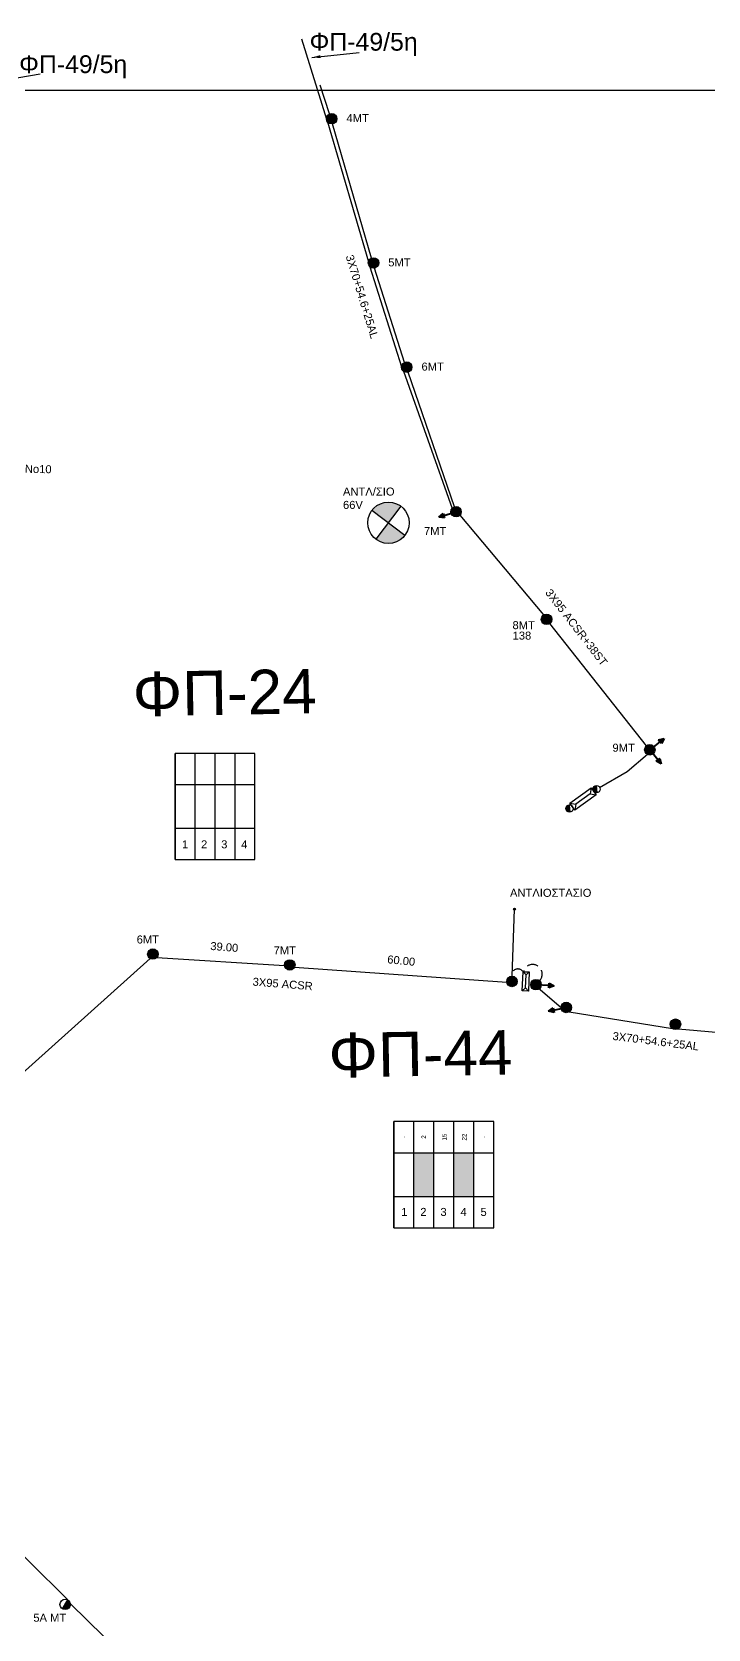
# Model space of a CAD drawing. Header units: millimetres. Extents: x 645 to 3057, y 900 to 1793.
# Drawn here: x 2453.9 to 2606.2, y 1422.1 to 1781.4 of the extents above; entities that cross this region are included whole.
import ezdxf
from ezdxf.enums import TextEntityAlignment as Align

# ---------------------------------------------------------------- set-up
doc = ezdxf.new("R2010")
doc.units = ezdxf.units.MM
doc.linetypes.add('DASHED', pattern=[19.05, 12.7, -6.35])
for name, color, linetype in [('Άγνωστα', 7, 'Continuous'), ('Ασφαλειοκιβώτια Χ.Τ 4 αναχωρήσεων', 7, 'Continuous'), ('Ασφαλειοκιβώτια Χ.Τ 5 αναχωρήσεων', 7, 'Continuous'), ('Εναέριες Γραμμές Μ.Τ. 3 Χ 95 ACSR', 7, 'Continuous'), ('Επίτονοι', 7, 'Continuous'), ('Επιγραφές - Σχήματα', 7, 'Continuous'), ('Στύλος Ξύλινος', 7, 'Continuous'), ('Στύλος Ξύλινος @ 1', 7, 'Continuous'), ('Στύλος ΦΜ', 7, 'Continuous'), ('Στύλος ΦΜ @ 1', 7, 'Continuous'), ('Συνδέσεις', 7, 'Continuous'), ('Συνεστραμμένα ΧΤ   3x70+54.6+25 AL', 7, 'SYN_LINE'), ('Υποσταθμός εναέριος 2 στύλων', 7, 'Continuous'), ('Υποσταθμός πόλεως', 7, 'Continuous'), ('Υπόβαθρο ΔΕΗ', 7, 'Continuous')]:
    doc.layers.add(name, color=color, linetype=linetype)
doc.styles.get("Standard").update_dxf_attribs({"font": 'arial.ttf'})
doc.linetypes.add('SYN_LINE', pattern='A,0.5,-0.0001,["/\\/\\/\\/",Standard,S=0.1,R=0,X=0,Y=-0.05],-0.25', length=0.7501)
doc.dimstyles.new('ISO-25', dxfattribs={"dimtxt": 2.5, "dimasz": 2.5, "dimexe": 1.25, "dimexo": 0.625, "dimtad": 1, "dimtxsty": 'Standard', "dimcen": 2.5, "dimadec": 0, "dimazin": 0, "dimtfac": 1, "dimtmove": 0, "dimatfit": 3, "dimfxl": 1, "dimarcsym": 0})

# ---------------------------------------------------------------- blocks, each defined once
blk = doc.blocks.new('ΥΠΑΡΧΩΝ ΞΥΛΙΝΟΣ ΣΤΥΛΟΣ')
at = {"layer": 'Στύλος Ξύλινος'}
h = blk.add_hatch(color=7, dxfattribs=at)
h.paths.add_polyline_path([(-2.62, 0, 0.270008), (-1.29, -2.28), (1.3, 2.27, 0.576266)])
h.paths.add_polyline_path([(-1.29, -2.28, 0.574793), (2.62, 0, 0.268822), (1.3, 2.27)])
at = {"layer": 'Στύλος Ξύλινος', "color": 7}
blk.add_line((-1.29, -2.28), (1.3, 2.27), dxfattribs=at)
blk.add_circle((0, 0), 2.62, dxfattribs=at)
at = {"layer": 'Στύλος Ξύλινος', "flags": 4}
for tag, p in [('ΑΡΙΘΜΟΣ', (-4.91, 8.6)), ('ΤΥΠΟΣ', (-4.85, 3.39))]:
    blk.add_attdef(tag, p, '', height=4, dxfattribs=at)
blk = doc.blocks.new('ΕΠΙΤΟΝΟΣ')
at = {"layer": 'Επίτονοι', "lineweight": 40, "ltscale": 40}
blk.add_hatch(color=256, dxfattribs=at).paths.add_polyline_path([(-1.13, 6.47), (0, 9.1), (1.13, 6.47)])
for p, q in [((-1.13, 6.47), (0, 9.1)), ((0, 9.1), (1.13, 6.47)), ((1.13, 6.47), (-1.13, 6.47)), ((-1.13, 6.47), (0, 6.47)), ((0, 6.47), (0, 0))]:
    blk.add_line(p, q, dxfattribs=at)
blk = doc.blocks.new('ΥΠΟΣΤΑΘΜΟΣ ΕΝΑΕΡΙΟΣ ΕΠΙ 2 ΣΤΥΛΩΝ')
at = {"layer": 'Υποσταθμός εναέριος 2 στύλων', "linetype": 'Continuous'}
for points in [[(-12, -2.1, 0.574793), (-8.5, -0.1, 0.268822), (-9.6, 2)], [(9.7, -2.1, 0.574793), (13.2, -0.1, 0.268822), (12, 1.9)]]:
    blk.add_hatch(color=256, dxfattribs=at).paths.add_polyline_path(points)
for p, q in [((-12, -2.1), (-9.6, 2)), ((9.7, -2.1), (12, 1.9))]:
    blk.add_line(p, q, dxfattribs=at)
for centre in [(-10.8, -0.1), (10.8, -0.1)]:
    blk.add_circle(centre, 2.36, dxfattribs=at)
at = {"layer": 'Υποσταθμός πόλεως', "linetype": 'Continuous', "ltscale": 40}
blk.add_lwpolyline([(-8.6, 2.8), (8.6, 2.8), (8.6, -2.8), (-8.6, -2.8)], close=True, dxfattribs=at)
for points in [[(-5.8, 0), (-8.6, 2.8)], [(-8.6, -2.8), (-5.8, 0)], [(-5.8, 0), (5.8, 0)], [(5.8, 0), (8.6, 2.8)], [(8.6, -2.8), (5.8, 0)]]:
    blk.add_lwpolyline(points, dxfattribs=at)
at = {"layer": 'Υποσταθμός εναέριος 2 στύλων', "ltscale": 40, "flags": 1}
for tag, p in [('ΜΕΤΑΣΧΗΜΑΤΙΣΜΟΣ', (14.1, 2.5)), ('ΙΣΧΥΣ', (14.1, -0.3)), ('ΑΡΙΘΜΟΣ', (14.2, -3))]:
    blk.add_attdef(tag, p, '', height=1.8, dxfattribs=at)
blk = doc.blocks.new('ΥΠΑΡΧΩΝ ΤΣΙΜΕΝΤΕΝΙΟΣ ΣΤΥΛΟΣ')
at = {"layer": 'Στύλος ΦΜ'}
blk.add_hatch(color=256, dxfattribs=at).paths.add_polyline_path([(-1.29, -2.28, 0.574793), (2.62, 0, 0.268822), (1.3, 2.27)])
blk.add_line((-1.29, -2.28), (1.3, 2.27), dxfattribs=at)
blk.add_circle((0, 0), 2.62, dxfattribs=at)
at = {"layer": 'Στύλος ΦΜ', "flags": 4}
for tag, p in [('ΑΡΙΘΜΟΣ', (-4.68, 8.05)), ('ΤΥΠΟΣ', (-4.91, 3.03))]:
    blk.add_attdef(tag, p, '', height=4, dxfattribs=at)
blk = doc.blocks.new('_ΣΥΝΔΕΣΗ')
at = {"layer": 'Συνδέσεις', "linetype": 'SYN_LINE', "ltscale": 40}
blk.add_hatch(color=256, dxfattribs=at).paths.add_polyline_path([(0.5, -0.01, 1), (-0.5, -0.01, 1)])
at = {"layer": 'Συνδέσεις'}
blk.add_circle((0, -0.01), 0.5, dxfattribs=at)
blk = doc.blocks.new('ΑΣΦΑΛΕΙΟΚΙΒΩΤΙΟ ΥΠΟΣΤΑΘΜΟΥ 4 ΑΝΑΧΩΡΗΣΕΩΝ')
at = {"layer": 'Ασφαλειοκιβώτια Χ.Τ 4 αναχωρήσεων'}
for p, q in [((23.91, 18), (-23.91, 18)), ((-23.91, 18), (-23.91, -18)), ((23.91, -18), (23.91, 18)), ((-23.91, -18), (23.91, -18))]:
    blk.add_line(p, q, dxfattribs=at)
at = {"layer": 'Ασφαλειοκιβώτια Χ.Τ 4 αναχωρήσεων', "ltscale": 40}
for p, q in [((-23.91, 18), (23.91, 18)), ((-9.83, 18), (-9.83, -18)), ((9.83, 18), (9.83, -18)), ((-23.91, 9), (23.91, 9)), ((-23.91, 0), (23.91, 0)), ((-23.91, -9), (23.91, -9))]:
    blk.add_line(p, q, dxfattribs=at)
at = {"layer": 'Ασφαλειοκιβώτια Χ.Τ 4 αναχωρήσεων'}
for s, p in [('1', (-18.83, 14.86)), ('2', (-18.83, 6.29)), ('3', (-18.83, -2.78)), ('4', (-18.83, -11.81))]:
    blk.add_text(s, height=3.6, rotation=270, dxfattribs=at).set_placement(p)
at = {"layer": 'Ασφαλειοκιβώτια Χ.Τ 4 αναχωρήσεων', "ltscale": 40}
for tag, height, p in [('ΟΝΟΜΑ', 5, (-0.27, 22.25)), ('ΚΕΙΜΕΝΟ 1', 2, (16.95, 13.16)), ('ΚΕΙΜΕΝΟ 2', 2, (16.95, 4.45)), ('ΚΕΙΜΕΝΟ 3', 2, (16.95, -4.52)), ('ΚΕΙΜΕΝΟ 4', 2, (16.95, -13.49)), ('ΣΧ', 2, (-0.21, -20.45))]:
    blk.add_attdef(tag, text='', height=height, dxfattribs=at).set_placement(p, align=Align.MIDDLE_CENTER)
blk = doc.blocks.new('ΑΣΦΑΛΕΙΟΚΙΒΩΤΙΟ ΥΠΟΣΤΑΘΜΟΥ 5 ΑΝΑΧΩΡΗΣΕΩΝ')
at = {"layer": 'Ασφαλειοκιβώτια Χ.Τ 5 αναχωρήσεων', "ltscale": 40}
for p, q in [((-23.99, 22.81), (23.83, 22.81)), ((-9.91, 22.81), (-9.91, -22.19)), ((9.75, 22.81), (9.75, -22.19)), ((-23.99, 13.81), (23.83, 13.81)), ((-23.99, 4.81), (23.83, 4.81)), ((-23.99, -4.19), (23.83, -4.19)), ((-23.99, -13.19), (23.83, -13.19))]:
    blk.add_line(p, q, dxfattribs=at)
at = {"layer": 'Ασφαλειοκιβώτια Χ.Τ 5 αναχωρήσεων'}
blk.add_lwpolyline([(-23.99, -22.19), (23.83, -22.19), (23.83, 22.81), (-23.99, 22.81)], close=True, dxfattribs=at)
for s, p in [('1', (-18.62, 19.52)), ('2', (-18.62, 10.95)), ('3', (-18.62, 1.88)), ('4', (-18.62, -7.15)), ('5', (-18.62, -16.16))]:
    blk.add_text(s, height=3.6, rotation=270, dxfattribs=at).set_placement(p)
at = {"layer": 'Ασφαλειοκιβώτια Χ.Τ 5 αναχωρήσεων', "ltscale": 40}
for tag, height, p in [('ΟΝΟΜΑ', 5, (-0.35, 27.36)), ('ΚΕΙΜΕΝΟ 1', 2, (16.87, 18.12)), ('ΚΕΙΜΕΝΟ 2', 2, (16.87, 9.41)), ('ΚΕΙΜΕΝΟ 3', 2, (16.87, 0.09)), ('ΚΕΙΜΕΝΟ 4', 2, (16.87, -8.88)), ('ΚΕΙΜΕΝΟ 5', 2, (16.87, -17.72)), ('ΣΧ', 2, (-0.3, -24.21))]:
    blk.add_attdef(tag, text='', height=height, dxfattribs=at).set_placement(p, align=Align.MIDDLE_CENTER)
blk = doc.blocks.new('ΥΠΟΣΤΑΘΜΟΣ ΠΟΛΕΩΣ')
at = {"layer": 'Υποσταθμός πόλεως', "linetype": 'Continuous', "ltscale": 40}
blk.add_lwpolyline([(-8.6, 2.8), (8.6, 2.8), (8.6, -2.8), (-8.6, -2.8)], close=True, dxfattribs=at)
for points in [[(-5.8, 0), (-8.6, 2.8)], [(5.8, 0), (8.6, 2.8)], [(-8.6, -2.8), (-5.8, 0)], [(-5.8, 0), (5.8, 0)], [(8.6, -2.8), (5.8, 0)]]:
    blk.add_lwpolyline(points, dxfattribs=at)
at = {"layer": 'Υποσταθμός πόλεως', "linetype": 'SYN_LINE', "ltscale": 40, "flags": 1}
for tag, p in [('ΜΕΤΑΣΧΗΜΑΤΙΣΜΟΣ', (10.6, 2.4)), ('ΙΣΧΥΣ', (10.6, -0.4)), ('ΑΡΙΘΜΟΣ', (10.7, -3.1))]:
    blk.add_attdef(tag, p, '', height=1.8, dxfattribs=at)

msp = doc.modelspace()

# ---------------------------------------------------------------- hatches: boundary and pattern name
at = {"layer": 'Ασφαλειοκιβώτια Χ.Τ 5 αναχωρήσεων'}
for color, points in [(2, [(2539.93239, 1519.42002), (2544.43239, 1519.42002), (2544.43239, 1529.24729), (2539.93239, 1529.24729)]), (133, [(2548.93239, 1519.42002), (2553.43239, 1519.42002), (2553.43239, 1529.24729), (2548.93239, 1529.24729)])]:
    msp.add_hatch(color=color, dxfattribs=at).paths.add_polyline_path(points)
at = {"layer": 'Επιγραφές - Σχήματα', "ltscale": 40}
h = msp.add_hatch(color=1, dxfattribs=at)
h.paths.add_polyline_path([(2530.48437, 1673.82999), (2534.19289, 1671.01279), (2537.01009, 1674.72131, 0.414213562)])
h.paths.add_polyline_path([(2534.19289, 1671.01279), (2531.37569, 1667.30428, 0.414213562), (2537.90141, 1668.1956)])

# ---------------------------------------------------------------- linework, layer by layer
at = {"layer": 'Άγνωστα', "color": 133, "linetype": 'DASHED', "ltscale": 0.2}
msp.add_arc((2563.31679, 1569.18481), 1.43345, 34.8180827, 186.9446469, dxfattribs=at)
at = {"layer": 'Άγνωστα', "color": 2, "linetype": 'DASHED', "ltscale": 0.2}
msp.add_arc((2566.68337, 1569.48657), 2.13902, 314.8155336, 166.1473017, dxfattribs=at)
at = {"layer": 'Εναέριες Γραμμές Μ.Τ. 3 Χ 95 ACSR', "color": 7}
for points in [[(2520.95253, 1762.99111), (2518.85559, 1769.48994)], [(2530.39321, 1730.55657), (2521.63279, 1760.75099)], [(2537.80987, 1707.08108), (2531.08774, 1728.31379)], [(2549.05837, 1674.61085), (2538.62878, 1704.88116)], [(2569.18954, 1650.28795), (2550.30957, 1672.71964)], [(2592.30135, 1620.84434), (2570.54059, 1648.36655)], [(2592.52499, 1618.87504), (2587.92555, 1614.94565), (2581.74093, 1611.38874)], [(2445.01048, 1541.16345), (2480.57884, 1572.95217)], [(2482.04893, 1573.20417), (2510.81647, 1571.37497)], [(2513.03941, 1571.01096), (2560.83778, 1567.64526)]]:
    msp.add_lwpolyline(points, dxfattribs=at)
at = {"layer": 'Επιγραφές - Σχήματα'}
msp.add_lwpolyline([(644.94827, 917.56325), (2950.19274, 916.21517), (2950.19274, 1768.24265), (644.94827, 1768.24265)], close=True, dxfattribs=at)
at = {"layer": 'Επιγραφές - Σχήματα', "color": 1, "ltscale": 40}
for points in [[(2537.01009, 1674.72131), (2531.37569, 1667.30428)], [(2530.48437, 1673.82999), (2537.90141, 1668.1956)]]:
    msp.add_lwpolyline(points, dxfattribs=at)
msp.add_circle((2534.19289, 1671.01279), 4.65722, dxfattribs=at)
at = {"layer": 'Συνεστραμμένα ΧΤ   3x70+54.6+25 AL', "color": 5, "ltscale": 20}
for points in [[(2514.58288, 1779.88863), (2520.24293, 1761.81662)], [(2520.49175, 1761.1802), (2529.682, 1729.72092)], [(2530.01133, 1728.61778), (2537.13391, 1706.05459)], [(2537.56856, 1705.10098), (2548.51378, 1674.24388)]]:
    msp.add_lwpolyline(points, dxfattribs=at)
at = {"layer": 'Συνεστραμμένα ΧΤ   3x70+54.6+25 AL', "color": 133, "ltscale": 20}
msp.add_lwpolyline([(2562.03902, 1568.99367), (2562.554, 1584.09841)], dxfattribs=at)
at = {"layer": 'Συνεστραμμένα ΧΤ   3x70+54.6+25 AL', "color": 2, "ltscale": 5}
msp.add_lwpolyline([(2567.86874, 1566.41157), (2573.05969, 1561.93489)], dxfattribs=at)
at = {"layer": 'Συνεστραμμένα ΧΤ   3x70+54.6+25 AL', "color": 2, "ltscale": 20}
for points in [[(2574.91743, 1560.99392), (2598.18683, 1557.19783)], [(2599.43829, 1557.19025), (2624.20571, 1555.00092)]]:
    msp.add_lwpolyline(points, dxfattribs=at)
at = {"layer": 'Συνεστραμμένα ΧΤ   3x70+54.6+25 AL', "color": 1, "ltscale": 20}
for points in [[(2444.38002, 1446.11293), (2461.98439, 1428.68654)], [(2462.57318, 1427.82153), (2481.29361, 1409.46032)]]:
    msp.add_lwpolyline(points, dxfattribs=at)

# ---------------------------------------------------------------- block references
at = {"layer": 'Ασφαλειοκιβώτια Χ.Τ 4 αναχωρήσεων', "xscale": 0.5, "yscale": 0.5, "zscale": 0.5, "rotation": 90}
msp.add_blockref('ΑΣΦΑΛΕΙΟΚΙΒΩΤΙΟ ΥΠΟΣΤΑΘΜΟΥ 4 ΑΝΑΧΩΡΗΣΕΩΝ', (2495.14521, 1607.18005), dxfattribs=at)
at = {"layer": 'Ασφαλειοκιβώτια Χ.Τ 5 αναχωρήσεων'}
ref = msp.add_blockref('ΑΣΦΑΛΕΙΟΚΙΒΩΤΙΟ ΥΠΟΣΤΑΘΜΟΥ 5 ΑΝΑΧΩΡΗΣΕΩΝ', (2546.83799, 1524.3747), dxfattribs=dict(at, xscale=0.5, yscale=0.5, zscale=0.5, rotation=90))
ref.add_attrib('ΚΕΙΜΕΝΟ 2', '2', dxfattribs={"ltscale": 40, "height": 1, "rotation": 90}).set_placement((2542.13069, 1532.80991), align=Align.MIDDLE_CENTER)
ref.add_attrib('ΚΕΙΜΕΝΟ 1', '-', dxfattribs={"ltscale": 40, "height": 1, "rotation": 90}).set_placement((2537.77889, 1532.80991), align=Align.MIDDLE_CENTER)
ref.add_attrib('ΚΕΙΜΕΝΟ 3', '15', dxfattribs={"ltscale": 40, "height": 1, "rotation": 90}).set_placement((2546.79056, 1532.80991), align=Align.MIDDLE_CENTER)
ref.add_attrib('ΚΕΙΜΕΝΟ 4', '22', dxfattribs={"ltscale": 40, "height": 1, "rotation": 90}).set_placement((2551.27771, 1532.80991), align=Align.MIDDLE_CENTER)
ref.add_attrib('ΚΕΙΜΕΝΟ 5', '-', dxfattribs={"ltscale": 40, "height": 1, "rotation": 90}).set_placement((2555.69886, 1532.80991), align=Align.MIDDLE_CENTER)
at = {"layer": 'Επίτονοι'}
for p, xscale, yscale, zscale, rotation in [((2549.41813, 1673.48937), 0.449999999999649, 0.449999999999649, 0.449999999999649, 107.1177797896061), ((2593.04559, 1619.93151), 0.4499999999998019, 0.4499999999998019, 0.4499999999998019, 308.4883632188494), ((2593.04559, 1619.93151), 0.4499999999998925, 0.4499999999998925, 0.4499999999998925, 218.925680346257), ((2567.41629, 1567.08279), 0.4499999999998121, 0.4499999999998121, 0.4499999999998121, 266.0941053790785), ((2574.23728, 1561.95545), 0.4500000000001828, 0.4500000000001828, 0.4500000000001828, 101.8502856091616)]:
    msp.add_blockref('ΕΠΙΤΟΝΟΣ', p, dxfattribs=dict(at, xscale=xscale, yscale=yscale, zscale=zscale, rotation=rotation))
at = {"layer": 'Στύλος Ξύλινος @ 1', "ltscale": 40}
ref = msp.add_blockref('ΥΠΑΡΧΩΝ ΞΥΛΙΝΟΣ ΣΤΥΛΟΣ', (2521.41709, 1761.90883), dxfattribs=dict(at, xscale=0.4499999999998181, yscale=0.4499999999998181, zscale=0.4499999999998181))
ref.add_attrib('ΤΥΠΟΣ', '4MT', (2524.73928, 1761.13606), dxfattribs={"layer": 'Στύλος Ξύλινος', "height": 1.8, "flags": 4})
ref = msp.add_blockref('ΥΠΑΡΧΩΝ ΞΥΛΙΝΟΣ ΣΤΥΛΟΣ', (2530.83124, 1729.46329), dxfattribs=dict(at, xscale=0.4499999999998181, yscale=0.4499999999998181, zscale=0.4499999999998181))
ref.add_attrib('ΤΥΠΟΣ', '5MT', (2534.15344, 1728.69051), dxfattribs={"layer": 'Στύλος Ξύλινος', "height": 1.8, "flags": 4})
ref = msp.add_blockref('ΥΠΑΡΧΩΝ ΞΥΛΙΝΟΣ ΣΤΥΛΟΣ', (2538.31102, 1706.01525), dxfattribs=dict(at, xscale=0.4499999999998181, yscale=0.4499999999998181, zscale=0.4499999999998181))
ref.add_attrib('ΤΥΠΟΣ', '6MT', (2541.63321, 1705.24248), dxfattribs={"layer": 'Στύλος Ξύλινος', "height": 1.8, "flags": 4})
ref = msp.add_blockref('ΥΠΑΡΧΩΝ ΞΥΛΙΝΟΣ ΣΤΥΛΟΣ', (2549.41813, 1673.48937), dxfattribs=dict(at, xscale=0.4499999999998181, yscale=0.4499999999998181, zscale=0.4499999999998181))
ref.add_attrib('ΤΥΠΟΣ', '7MT', (2542.19149, 1668.25503), dxfattribs={"layer": 'Στύλος Ξύλινος', "height": 1.8, "flags": 4})
ref = msp.add_blockref('ΥΠΑΡΧΩΝ ΞΥΛΙΝΟΣ ΣΤΥΛΟΣ', (2569.79252, 1649.27624), dxfattribs=dict(at, xscale=0.4499999999998181, yscale=0.4499999999998181, zscale=0.4499999999998181))
ref.add_attrib('ΤΥΠΟΣ', '138', (2562.15343, 1644.72439), dxfattribs={"layer": 'Στύλος Ξύλινος', "height": 1.8, "flags": 4})
ref.add_attrib('ΑΡΙΘΜΟΣ', '8MT', (2562.12409, 1647.06884), dxfattribs={"layer": 'Στύλος Ξύλινος', "height": 1.8, "flags": 4})
ref = msp.add_blockref('ΥΠΑΡΧΩΝ ΞΥΛΙΝΟΣ ΣΤΥΛΟΣ', (2593.04559, 1619.93151), dxfattribs=dict(at, xscale=0.4499999999998181, yscale=0.4499999999998181, zscale=0.4499999999998181))
ref.add_attrib('ΤΥΠΟΣ', '9MT', (2584.63557, 1619.50544), dxfattribs={"layer": 'Στύλος Ξύλινος', "height": 1.8, "flags": 4})
ref = msp.add_blockref('ΥΠΑΡΧΩΝ ΞΥΛΙΝΟΣ ΣΤΥΛΟΣ', (2481.15987, 1573.97664), dxfattribs=dict(at, xscale=0.4499999999998181, yscale=0.4499999999998181, zscale=0.4499999999998181))
ref.add_attrib('ΤΥΠΟΣ', '6MT', (2477.51287, 1576.35558), dxfattribs={"layer": 'Στύλος Ξύλινος', "height": 1.8, "flags": 4})
ref = msp.add_blockref('ΥΠΑΡΧΩΝ ΞΥΛΙΝΟΣ ΣΤΥΛΟΣ', (2511.98361, 1571.53289), dxfattribs=dict(at, xscale=0.4499999999998181, yscale=0.4499999999998181, zscale=0.4499999999998181))
ref.add_attrib('ΤΥΠΟΣ', '7MT', (2508.33661, 1573.91183), dxfattribs={"layer": 'Στύλος Ξύλινος', "height": 1.8, "flags": 4})
at = {"layer": 'Στύλος Ξύλινος @ 1', "ltscale": 40, "xscale": 0.4499999999998181, "yscale": 0.4499999999998181, "zscale": 0.4499999999998181}
for p in [(2562.00471, 1567.80467), (2567.41402, 1567.08408), (2574.23728, 1561.95545), (2598.81861, 1558.19181)]:
    msp.add_blockref('ΥΠΑΡΧΩΝ ΞΥΛΙΝΟΣ ΣΤΥΛΟΣ', p, dxfattribs=at)
at = {"layer": 'Στύλος ΦΜ @ 1', "ltscale": 40}
ref = msp.add_blockref('ΥΠΑΡΧΩΝ ΤΣΙΜΕΝΤΕΝΙΟΣ ΣΤΥΛΟΣ', (2461.40649, 1427.6603), dxfattribs=dict(at, xscale=0.4499999999998181, yscale=0.4499999999998181, zscale=0.4499999999998181))
ref.add_attrib('ΤΥΠΟΣ', '5A MT', (2454.23869, 1423.7695), dxfattribs={"layer": 'Στύλος ΦΜ', "height": 1.8, "flags": 4})
at = {"layer": 'Συνδέσεις', "xscale": 0.4499999999998181, "yscale": 0.4499999999998181, "zscale": 0.4499999999998181}
msp.add_blockref('_ΣΥΝΔΕΣΗ', (2562.554, 1584.09841), dxfattribs=at)
at = {"layer": 'Υποσταθμός εναέριος 2 στύλων', "xscale": 0.3452550127421933, "yscale": 0.3452550127421933, "zscale": 0.3452550127421933, "rotation": 215.5779438361009}
msp.add_blockref('ΥΠΟΣΤΑΘΜΟΣ ΕΝΑΕΡΙΟΣ ΕΠΙ 2 ΣΤΥΛΩΝ', (2578.0176, 1608.86506), dxfattribs=at)
at = {"layer": 'Υποσταθμός πόλεως', "xscale": 0.2499999999999168, "yscale": 0.2499999999999168, "zscale": 0.2499999999999168, "rotation": 87.68556932812983}
msp.add_blockref('ΥΠΟΣΤΑΘΜΟΣ ΠΟΛΕΩΣ', (2565.11038, 1567.83474), dxfattribs=at)

# ---------------------------------------------------------------- texts
at = {"layer": 'Εναέριες Γραμμές Μ.Τ. 3 Χ 95 ACSR', "color": 7, "char_height": 1.8, "width": 168.3717627, "attachment_point": 1}
for s, insert, rotation in [('3X95 ACSR+38ST', (2570.81363, 1656.35283), 307.6449774), ('3X95 ACSR', (2503.69523, 1568.6931), 355.5049773)]:
    msp.add_mtext(s, dxfattribs=dict(at, insert=insert, rotation=rotation))
at = {"layer": 'Επιγραφές - Σχήματα', "width": 69.9753744, "attachment_point": 1}
for s, insert, char_height in [('ΦΠ-49/5η', (2516.43287, 1781.21849), 4), ('ΦΠ-49/5η', (2451.04008, 1776.17559), 4), ('ΑΝΤΛ/ΣΙΟ\\P66V', (2523.96071, 1678.92711), 1.8), ('ΑΝΤΛΙΟΣΤΑΣΙΟ', (2561.56009, 1588.65551), 1.8)]:
    msp.add_mtext(s, dxfattribs=dict(at, insert=insert, char_height=char_height))
at = {"layer": 'Επιγραφές - Σχήματα', "color": 7, "insert": (2452.35744, 1684.06071), "char_height": 1.8, "width": 168.3717627, "attachment_point": 1, "rotation": 358.750266}
msp.add_mtext('No10', dxfattribs=at)
at = {"layer": 'Επιγραφές - Σχήματα', "char_height": 10, "width": 69.9753744, "attachment_point": 1, "rotation": 0.9925881}
for s, insert in [('ΦΠ-24', (2476.51554, 1637.43699)), ('ΦΠ-44', (2520.60636, 1556.1758))]:
    msp.add_mtext(s, dxfattribs=dict(at, insert=insert))
at = {"layer": 'Συνεστραμμένα ΧΤ   3x70+54.6+25 AL', "color": 7, "char_height": 1.8, "width": 168.3717627, "attachment_point": 1}
for insert, rotation in [((2526.27049, 1731.49301), 286.962283), ((2584.79367, 1556.4754), 352.8874476)]:
    msp.add_mtext('3X70+54.6+25AL', dxfattribs=dict(at, insert=insert, rotation=rotation))
at = {"layer": 'Υπόβαθρο ΔΕΗ', "color": 7, "char_height": 1.8, "width": 168.3717627, "attachment_point": 1}
for s, insert, rotation in [('39.00', (2494.16733, 1576.71679), 355.5614054), ('60.00', (2534.0316, 1573.71748), 354.3465186)]:
    msp.add_mtext(s, dxfattribs=dict(at, insert=insert, rotation=rotation))

# ---------------------------------------------------------------- leaders
at = {"layer": 'Επιγραφές - Σχήματα', "ltscale": 40}
for points in [[(2516.90969, 1775.68171), (2527.58381, 1776.79154)], [(2442.28643, 1769.74114), (2455.75489, 1771.99023)]]:
    msp.add_leader(points, dimstyle='ISO-25', override={"dimasz": 2, "dimtad": 0}, dxfattribs=at)

doc.saveas('drawing.dxf')
